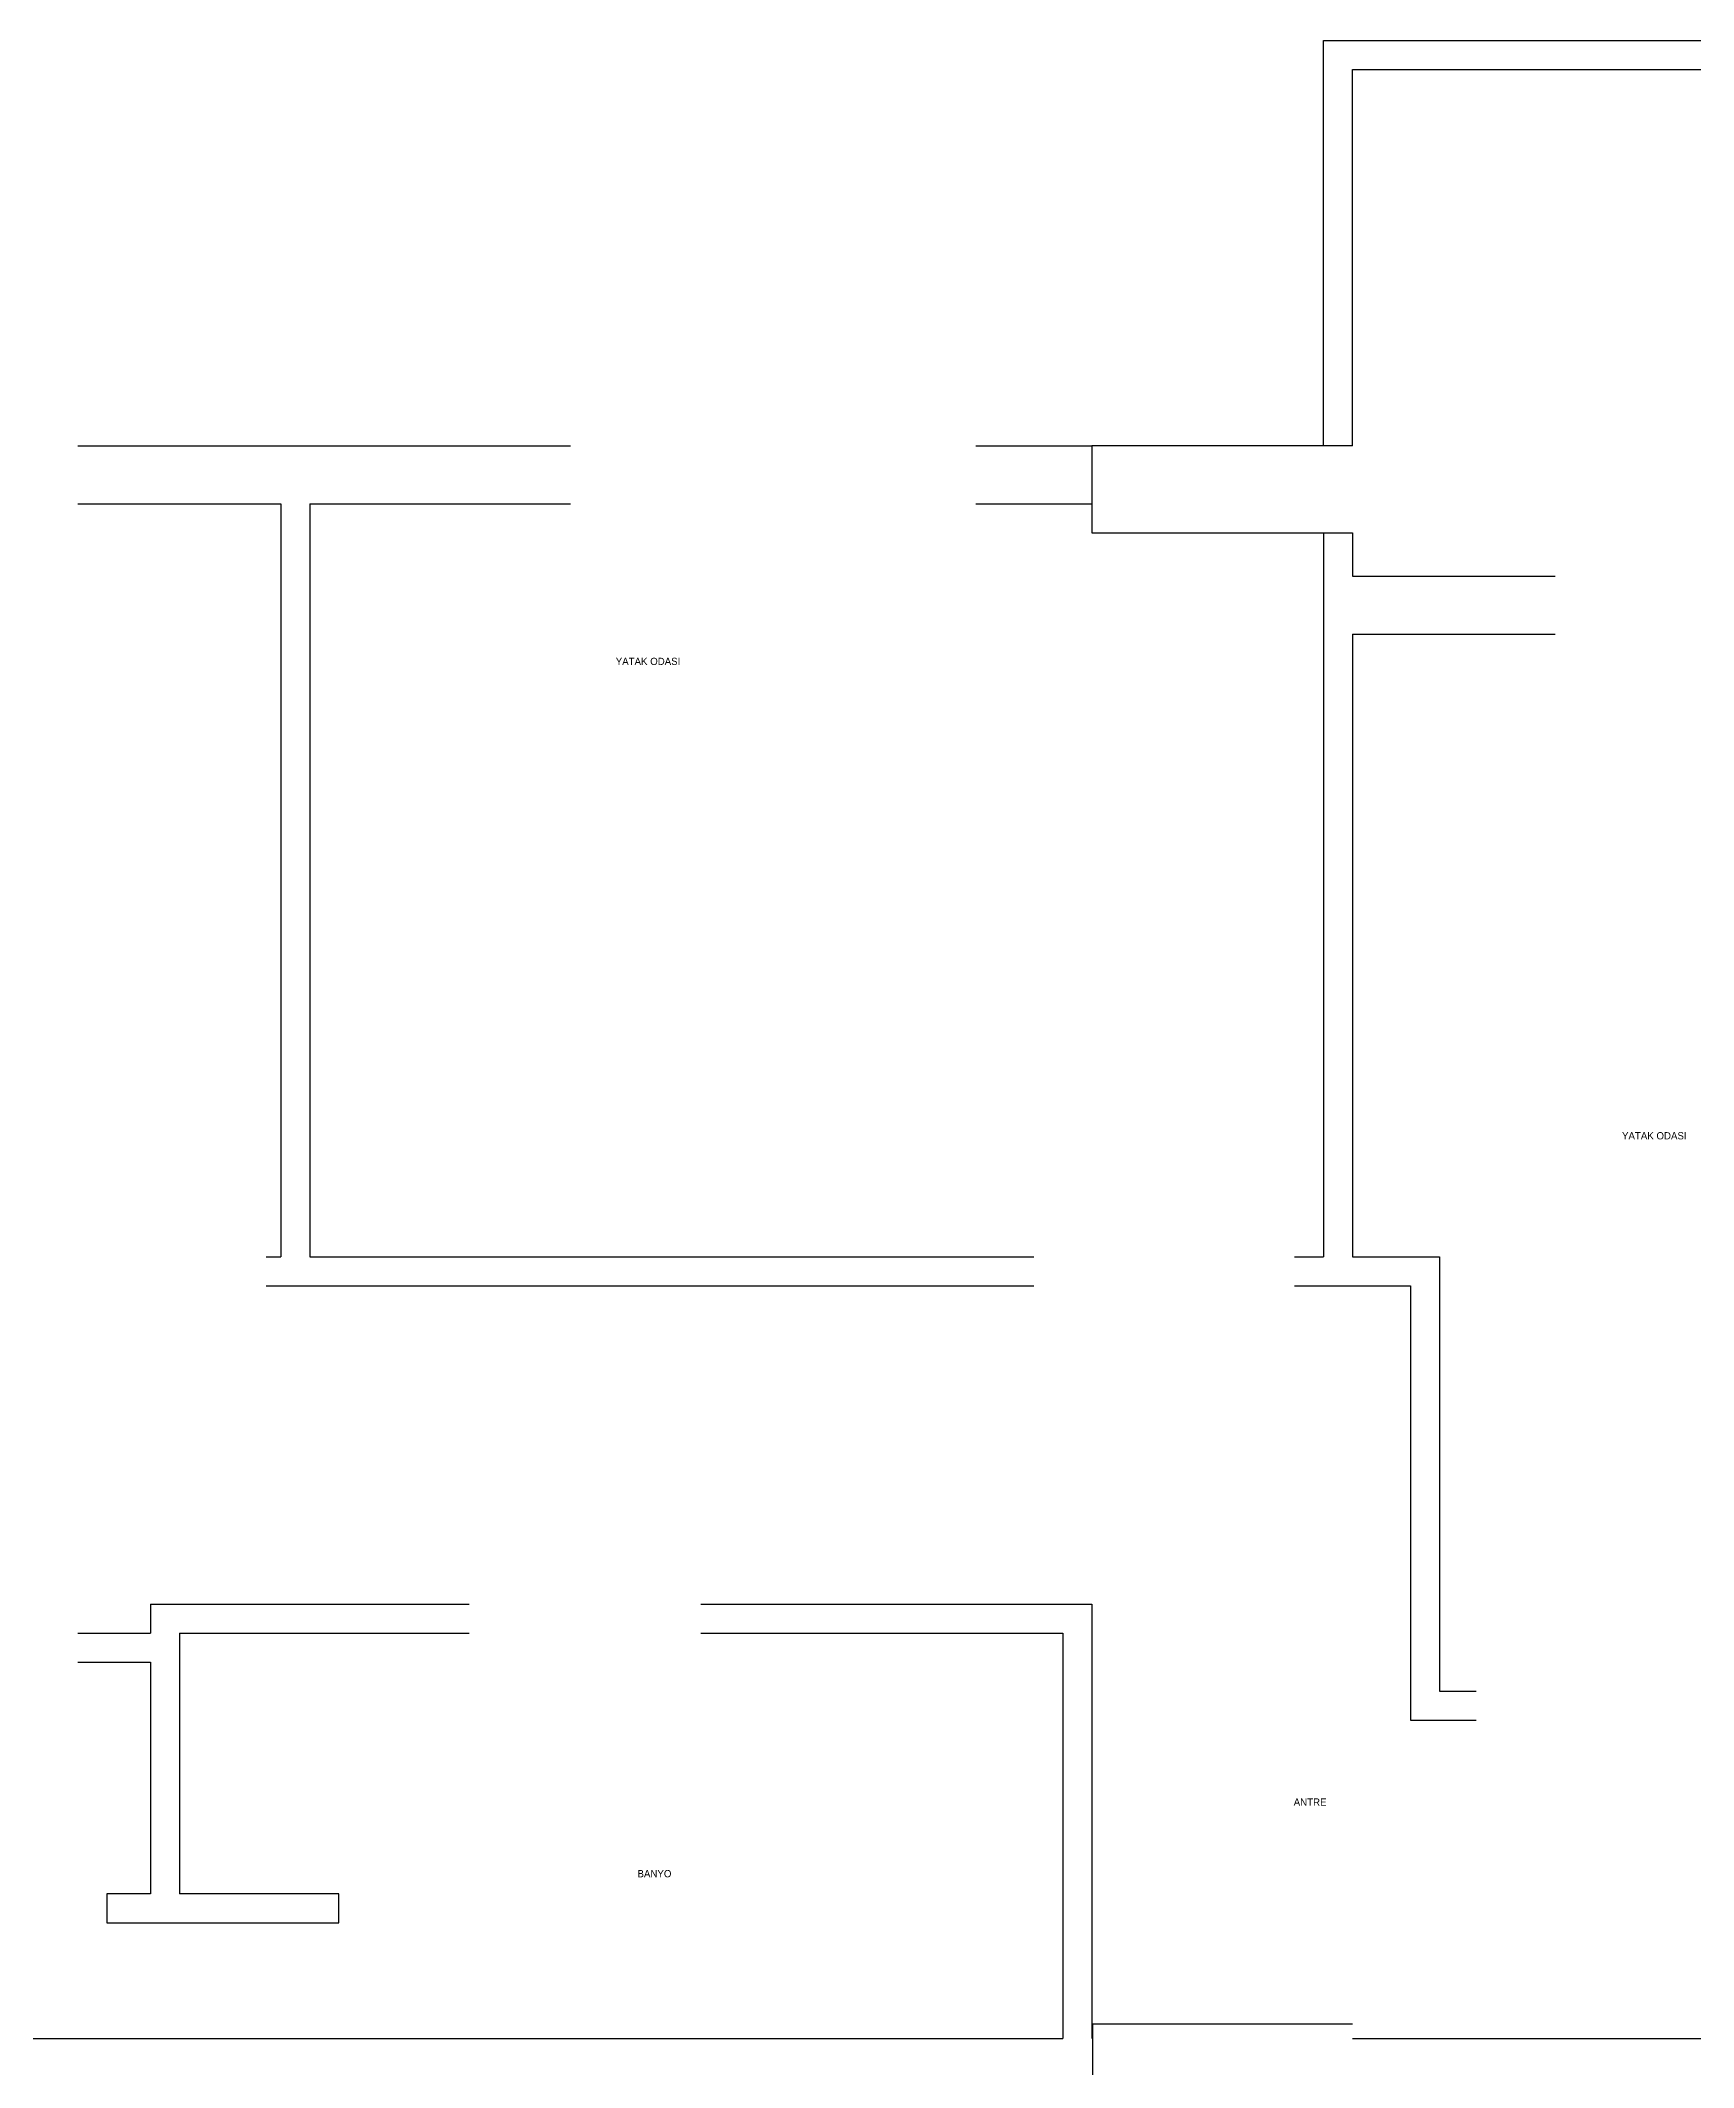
# Model space of a CAD drawing. Header units: metres. Extents: x 26 to 3156, y 26 to 1426.
# Drawn here: x 663 to 1233, y 726 to 1426 of the extents above; entities that cross this region are included whole.
import ezdxf

# ---------------------------------------------------------------- set-up
doc = ezdxf.new("R2010")
doc.units = ezdxf.units.M

msp = doc.modelspace()

# ---------------------------------------------------------------- linework, layer by layer
for p, q in [((675.657649, 1286.040648), (845.685721, 1286.040648)), ((985.685721, 1286.040648), (1025.685721, 1286.040648)), ((675.657649, 1266.040648), (745.685721, 1266.040648)), ((745.685721, 1266.040648), (745.685721, 1006.040648)), ((755.685721, 1266.040648), (845.685721, 1266.040648)), ((755.685721, 1266.040648), (755.685721, 1006.040648)), ((985.685721, 1266.040648), (1025.685721, 1266.040648)), ((1105.685721, 1256.040648), (1105.685721, 1006.040648)), ((1115.685721, 1256.040648), (1115.685721, 1241.040648)), ((1115.685721, 1241.040648), (1185.685721, 1241.040648)), ((1115.685721, 1221.040648), (1115.685721, 1006.040648)), ((1115.685721, 1221.040648), (1185.685721, 1221.040648)), ((740.685721, 1006.040648), (745.685721, 1006.040648)), ((755.685721, 1006.040648), (1005.685721, 1006.040648)), ((1095.685721, 1006.040648), (1105.685721, 1006.040648)), ((1115.685721, 1006.040648), (1145.685721, 1006.040648)), ((1145.685721, 1006.040648), (1145.685721, 856.040648)), ((740.685721, 996.040648), (1005.685721, 996.040648)), ((1095.685721, 996.040648), (1135.685721, 996.040648)), ((1135.685721, 996.040648), (1135.685721, 846.040648)), ((700.685721, 886.04064), (700.685721, 876.040648)), ((700.685721, 886.04064), (810.685721, 886.040602)), ((890.685721, 886.040602), (1025.685721, 886.040648)), ((1025.685721, 886.040648), (1025.685721, 736.040648)), ((675.685721, 876.040648), (700.685721, 876.040648)), ((710.685721, 876.040648), (710.685721, 786.040648)), ((710.685721, 876.040648), (810.685721, 876.040602)), ((890.685721, 876.040602), (1015.685721, 876.040648)), ((1015.685721, 876.040648), (1015.685721, 736.040648)), ((675.685721, 866.040648), (700.685721, 866.040648)), ((700.685721, 866.040648), (700.685721, 786.040648)), ((1145.685721, 856.040648), (1158.357131, 856.040648)), ((1135.685721, 846.040648), (1158.357131, 846.040648)), ((590.685721, 736.040648), (780.748113, 736.040648)), ((755.685721, 736.040648), (1015.685721, 736.040648)), ((1115.685721, 736.040648), (1445.685721, 736.040648))]:
    msp.add_line(p, q)
for points in [[(1105.685721, 1286.040648), (1105.685721, 1426.040648), (1470.685721, 1426.040648), (1470.685721, 1286.040648)], [(1115.685721, 1286.040648), (1115.685721, 1416.040648), (1460.685721, 1416.040648), (1460.685721, 1286.040648)], [(1115.685721, 1286.040648), (1025.685721, 1286.040648), (1025.685721, 1256.040648), (1115.685721, 1256.040648)], [(700.685721, 786.040648), (685.685721, 786.040648), (685.685721, 776.040648)], [(765.685721, 776.040648), (765.685721, 786.040648), (710.685721, 786.040648)], [(685.685721, 776.040648), (765.685721, 776.040648)], [(1115.685721, 741.040648), (1025.88571, 741.040648), (1025.88571, 711.040648), (1115.685721, 711.040648)], [(1115.685721, 741.040648), (1025.88571, 741.040648), (1025.88571, 711.040648), (1115.685721, 711.040648)]]:
    msp.add_lwpolyline(points)

# ---------------------------------------------------------------- texts
for s, p in [('YATAK ODASI', (861.33337, 1210.402761)), ('YATAK ODASI', (1208.730999, 1046.580559)), ('ANTRE', (1095.383418, 816.496667)), ('BANYO', (868.844978, 791.76259))]:
    msp.add_text(s, height=2.5).set_placement(p)

doc.saveas('drawing.dxf')
